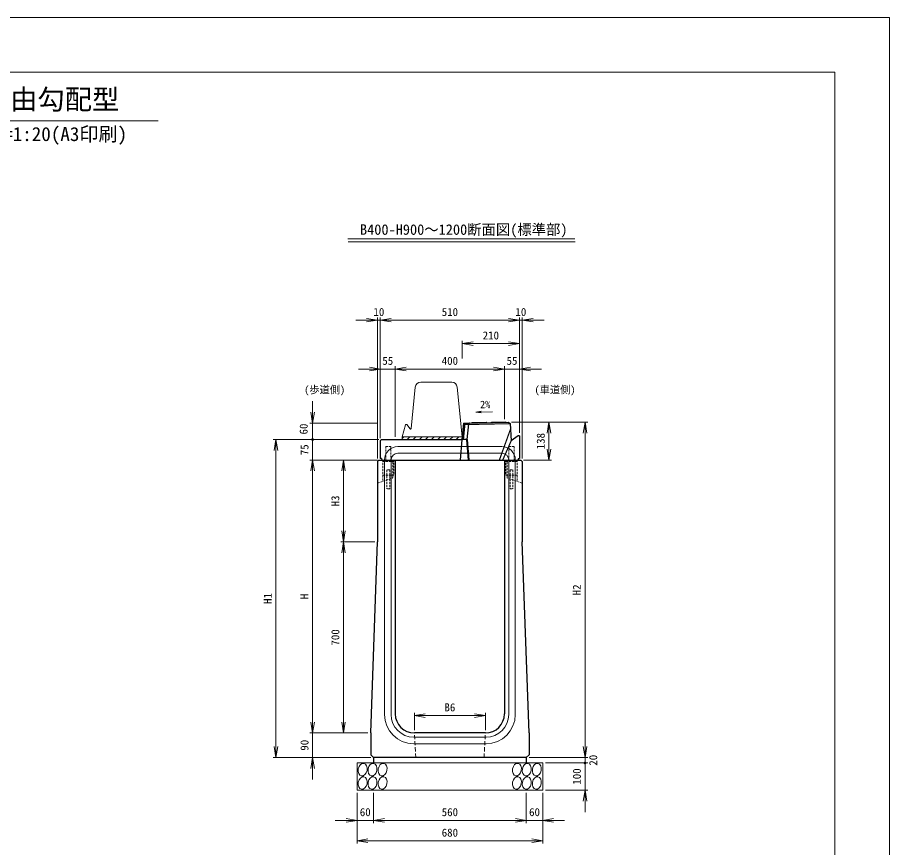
# Model space of a CAD drawing. Units: millimetres at full size, sheet at 1:20. Extents: x 0 to 8400, y 0 to 5940.
# Drawn here: x 5206 to 8400, y 2899 to 5940 of the extents above; entities that cross this region are included whole.
import ezdxf
from ezdxf.enums import TextEntityAlignment as Align

# ---------------------------------------------------------------- set-up
doc = ezdxf.new("R2010")
doc.units = ezdxf.units.MM
doc.header["$LTSCALE"] = 20
doc.linetypes.add('USER1', pattern=[0.5625, 0.375, -0.1875])
doc.linetypes.add('USER2', pattern=[1.125, 0.75, -0.375])
for name, color, linetype, lineweight in [('0_2', 7, 'Continuous', 25), ('1', 7, 'Continuous', 9), ('ACC(細線）', 4, 'USER1', 13), ('CON2(細線）', 6, 'Continuous', 13), ('CON（太線）', 1, 'Continuous', 25), ('WORKLAYER', 2, 'Continuous', 25), ('寸法線', 7, 'Continuous', 9), ('構造物-寸法', 7, 'Continuous', 9)]:
    doc.layers.add(name, color=color, linetype=linetype, lineweight=lineweight)
doc.styles.add('ＭＳ ゴシック', font='')
doc.styles.get('ＭＳ ゴシック').set_extended_font_data('MS Gothic')

# ---------------------------------------------------------------- blocks, each defined once
blk = doc.blocks.new('open_arrow')
at = {"color": 0, "linetype": 'Continuous', "lineweight": -2}
blk.add_lwpolyline([(7.5, 1.25), (0, 0), (7.5, -1.25)], dxfattribs=at)
blk = doc.blocks.new('filled_dot')
at = {"color": 0, "linetype": 'Continuous', "lineweight": -2, "const_width": 1.25}
blk.add_lwpolyline([(-0.625, 0, 1), (0.625, 0, 1)], format="xyb", close=True, dxfattribs=at)

msp = doc.modelspace()

# ---------------------------------------------------------------- linework, layer by layer
at = {"layer": '0_2', "lineweight": 13}
for p, q in [((6682.77, 4603.55), (6796.58, 4603.55)), ((6647.67, 4433.52), (6662.87, 4585.54)), ((6816.48, 4585.54), (6834.67, 4403.55)), ((6627.2, 4447.22), (6614.67, 4403.55)), ((6644.1, 4432.49), (6631.92, 4448.13)), ((6614.67, 4403.55), (6614.67, 4393.55)), ((6614.67, 4403.55), (6834.67, 4403.55))]:
    msp.add_line(p, q, dxfattribs=at)
at = {"layer": '0_2', "color": 3}
for p, q in [((6858.96, 4450.81), (6843.96, 4450.81)), ((6852.74, 4393.55), (6858.96, 4450.81)), ((6862.15, 4454.05), (6858.96, 4450.81)), ((6833.68, 4393.55), (6827.46, 4318.55)), ((6852.74, 4393.55), (6833.68, 4393.55)), ((6852.74, 4393.55), (6858.96, 4318.55))]:
    msp.add_line(p, q, dxfattribs=at)
at = {"layer": '0_2', "lineweight": 13}
for centre, radius, start, end in [((6682.77, 4583.55), 20, 90, 174.28941), ((6796.41, 4583.55), 20, 5.71059, 90), ((6629.79, 4446.47), 2.7, 37.91649, 164), ((6645.68, 4433.72), 2, 217.91649, 354.28941)]:
    msp.add_arc(centre, radius, start, end, dxfattribs=at)
at = {"layer": '1'}
for p, q in [((6416.5, 5128.26), (7247.39, 5128.26)), ((6417.62, 5118.17), (7248.51, 5118.17))]:
    msp.add_line(p, q, dxfattribs=at)
at = {"layer": 'ACC(細線）', "lineweight": 9}
for p, q in [((6554.67, 4368.55), (6573.67, 4368.55)), ((6554.67, 4368.55), (6554.67, 4318.55)), ((6573.67, 4368.55), (6573.67, 4318.55)), ((7005.67, 4368.55), (7024.67, 4368.55)), ((7005.67, 4368.55), (7005.67, 4318.55)), ((7024.67, 4368.55), (7024.67, 4318.55))]:
    msp.add_line(p, q, dxfattribs=at)
at = {"layer": 'ACC(細線）'}
for p, q in [((6543.67, 4318.55), (6543.67, 4262.55)), ((6584.67, 4318.55), (6543.67, 4318.55)), ((6584.67, 4318.55), (6543.67, 4318.55)), ((6584.67, 4312.55), (6543.67, 4312.55)), ((6554.17, 4318.55), (6554.17, 4312.55)), ((6574.17, 4318.55), (6574.17, 4312.55)), ((6580.17, 4312.55), (6580.17, 4262.55)), ((6584.67, 4318.55), (6584.67, 4262.55)), ((6994.67, 4318.55), (6994.67, 4262.55)), ((6994.67, 4318.55), (7035.67, 4318.55)), ((6994.67, 4318.55), (7035.67, 4318.55)), ((6994.67, 4312.55), (7035.67, 4312.55)), ((6999.17, 4312.55), (6999.17, 4262.55)), ((7005.17, 4318.55), (7005.17, 4312.55)), ((7025.17, 4318.55), (7025.17, 4312.55)), ((7035.67, 4318.55), (7035.67, 4262.55)), ((6559.17, 4282.55), (6559.17, 4212.55)), ((6569.17, 4282.55), (6559.17, 4282.55)), ((6569.17, 4282.55), (6569.17, 4212.55)), ((7010.17, 4282.55), (7010.17, 4212.55)), ((7010.17, 4282.55), (7020.17, 4282.55)), ((7020.17, 4282.55), (7020.17, 4212.55)), ((6524.67, 4234.25), (6578.11, 4251.87)), ((6584.67, 4262.55), (6543.67, 4262.55)), ((6543.67, 4262.55), (6543.67, 4240.52)), ((6580.17, 4254.72), (6580.17, 4262.55)), ((6994.67, 4262.55), (7035.67, 4262.55)), ((6999.17, 4254.72), (6999.17, 4262.55)), ((7054.67, 4234.25), (7001.23, 4251.87)), ((7035.67, 4262.55), (7035.67, 4240.52)), ((6569.17, 4212.55), (6559.17, 4212.55)), ((7010.17, 4212.55), (7020.17, 4212.55))]:
    msp.add_line(p, q, dxfattribs=at)
for centre, start, end in [((6577.17, 4254.72), 288.24585, 0), ((7002.17, 4254.72), 180, 251.75415)]:
    msp.add_arc(centre, 3, start, end, dxfattribs=at)
at = {"layer": 'CON2(細線）'}
for p, q in [((6599.17, 4367.55), (6980.17, 4367.55)), ((6550.17, 4318.55), (6550.17, 3386.05)), ((6574.17, 4318.55), (6574.17, 3386.05)), ((6599.17, 4343.55), (6980.17, 4343.55)), ((7005.17, 4318.55), (7005.17, 3386.05)), ((7029.17, 4318.55), (7029.17, 3386.05)), ((6657.17, 3303.05), (6922.17, 3303.05)), ((6657.17, 3279.05), (6922.17, 3279.05))]:
    msp.add_line(p, q, dxfattribs=at)
at = {"layer": 'CON2(細線）', "linetype": 'USER2'}
for p, q in [((6664.67, 3228.55), (6659.67, 3318.55)), ((6914.67, 3228.55), (6919.67, 3318.55))]:
    msp.add_line(p, q, dxfattribs=at)
at = {"layer": 'CON2(細線）'}
for centre, radius, start, end in [((6599.17, 4318.55), 49, 90, 180), ((6980.17, 4318.55), 49, 0, 90), ((6599.17, 4318.55), 25, 90, 180), ((6980.17, 4318.55), 25, 0, 90), ((6657.17, 3386.05), 107, 180, 270), ((6657.17, 3386.05), 83, 180, 270), ((6922.17, 3386.05), 107, 270, 0), ((6922.17, 3386.05), 83, 270, 0)]:
    msp.add_arc(centre, radius, start, end, dxfattribs=at)
at = {"layer": 'CON（太線）'}
for p, q in [((6839.68, 4453.65), (6833.68, 4393.55)), ((6840.69, 4450.81), (6835.01, 4393.87)), ((6844.2, 4453.73), (6838.19, 4393.55)), ((6839.68, 4453.65), (7004.96, 4456.8)), ((6871.67, 4456.26), (6922.67, 4457.23)), ((6941.67, 4457.59), (6992.67, 4458.56)), ((7004.96, 4456.8), (7009.97, 4451.8)), ((7009.97, 4451.8), (7013.61, 4389.31)), ((6539.67, 4393.55), (6534.67, 4388.55)), ((6534.67, 4388.55), (6534.67, 4323.55)), ((6539.67, 4393.55), (6833.68, 4393.55)), ((7013.41, 4392.83), (7015.13, 4390.37)), ((7039.67, 4407.55), (7013.61, 4389.31)), ((7044.67, 4407.55), (7039.67, 4407.55)), ((7044.67, 4407.55), (7044.67, 4323.55)), ((6529.67, 4318.55), (6524.67, 4313.55)), ((6524.67, 4313.55), (6524.67, 4018.55)), ((6529.67, 4318.55), (6589.67, 4318.55)), ((6538.67, 4323.55), (6534.67, 4323.55)), ((6538.67, 4323.55), (6540.67, 4318.55)), ((6540.67, 4318.55), (6589.67, 4318.55)), ((6540.67, 4318.55), (7038.67, 4318.55)), ((6589.67, 4318.55), (6589.67, 3388.55)), ((6989.67, 4318.55), (6989.67, 3388.55)), ((6989.67, 4318.55), (7049.67, 4318.55)), ((6989.67, 4318.55), (7038.67, 4318.55)), ((7040.67, 4323.55), (7038.67, 4318.55)), ((7040.67, 4323.55), (7044.67, 4323.55)), ((7049.67, 4318.55), (7054.67, 4313.55)), ((7054.67, 4313.55), (7054.67, 4018.55)), ((6499.67, 3318.55), (6524.67, 4018.55)), ((7079.67, 3318.55), (7054.67, 4018.55)), ((6499.67, 3318.55), (6499.67, 3238.55)), ((6919.67, 3318.55), (6659.67, 3318.55)), ((7079.67, 3318.55), (7079.67, 3238.55)), ((6499.67, 3238.55), (6509.67, 3228.55)), ((7069.67, 3228.55), (6509.67, 3228.55)), ((6509.67, 3228.55), (6509.67, 3208.55)), ((7069.67, 3228.55), (7079.67, 3238.55)), ((7069.67, 3228.55), (7069.67, 3208.55))]:
    msp.add_line(p, q, dxfattribs=at)
at = {"layer": 'CON（太線）', "color": 2}
msp.add_line((6839.17, 4448.54), (7009.97, 4451.8), dxfattribs=at)
at = {"layer": 'CON（太線）'}
for centre, start, end in [((6659.67, 3388.55), 180, 270), ((6919.67, 3388.55), 270, 0)]:
    msp.add_arc(centre, 70, start, end, dxfattribs=at)
at = {"layer": 'WORKLAYER', "color": 3}
msp.add_line((6838.19, 4393.55), (6844.2, 4453.73), dxfattribs=at)
at = {"layer": 'WORKLAYER'}
for p, q in [((6857.95, 4450.81), (6851.74, 4393.55)), ((6861.13, 4454.03), (6857.95, 4450.81)), ((6857.95, 4318.55), (6851.74, 4393.55))]:
    msp.add_line(p, q, dxfattribs=at)
at = {"layer": '寸法線'}
for p, q in [((6904.25, 4497.65), (6884.32, 4493.94)), ((6884.32, 4493.94), (6946.23, 4495.12)), ((6884.32, 4493.94), (6904.38, 4490.99))]:
    msp.add_line(p, q, dxfattribs=at)
at = {"layer": '構造物-寸法'}
for p, q in [((3104.05, 5561.58), (5721.45, 5561.58)), ((6614.67, 4830.88), (6444.67, 4830.88)), ((6524.67, 4323.55), (6524.67, 4840.88)), ((6534.67, 4398.55), (6534.67, 4840.88)), ((6534.67, 4398.55), (6534.67, 4840.88)), ((7044.67, 4830.88), (6534.67, 4830.88)), ((7134.67, 4830.88), (6964.67, 4830.88)), ((7044.67, 4417.55), (7044.67, 4840.88)), ((7044.67, 4417.55), (7044.67, 4840.88)), ((7054.67, 4323.55), (7054.67, 4840.88)), ((6834.67, 4690.53), (6834.67, 4754.88)), ((7044.67, 4744.88), (6834.67, 4744.88)), ((7044.67, 4549.05), (7044.67, 4754.88)), ((6669.67, 4651.93), (6454.67, 4651.93)), ((6534.67, 4398.55), (6534.67, 4661.93)), ((6589.67, 4403.55), (6589.67, 4661.93)), ((6589.67, 4403.55), (6589.67, 4661.93)), ((6989.67, 4651.93), (6589.67, 4651.93)), ((6909.67, 4651.93), (7124.67, 4651.93)), ((6989.67, 4468.51), (6989.67, 4661.93)), ((6989.67, 4468.16), (6989.67, 4661.93)), ((7044.67, 4417.55), (7044.67, 4661.93)), ((6287.08, 4533.65), (6287.08, 4393.55)), ((6524.67, 4453.65), (6277.08, 4453.65)), ((6840.69, 4450.81), (6843.88, 4450.49)), ((7014.96, 4456.8), (7294.6, 4456.8)), ((7014.96, 4456.8), (7162.22, 4456.8)), ((7152.22, 4456.8), (7152.22, 4318.55)), ((7284.6, 4456.8), (7284.6, 3228.55)), ((7011.11, 4432.56), (6969.81, 4318.55)), ((7011.24, 4429.99), (6970.87, 4318.55)), ((6489.67, 4393.55), (6142.68, 4393.55)), ((6152.68, 4393.55), (6152.68, 3228.55)), ((6529.67, 4393.55), (6277.08, 4393.55)), ((6529.67, 4393.55), (6277.08, 4393.55)), ((6287.08, 4393.55), (6287.08, 4238.55)), ((6614.67, 4397.76), (6620.47, 4403.55)), ((6632.92, 4393.55), (6642.92, 4403.55)), ((6655.37, 4393.55), (6665.37, 4403.55)), ((6677.82, 4393.55), (6687.82, 4403.55)), ((6700.27, 4393.55), (6710.27, 4403.55)), ((6722.72, 4393.55), (6732.72, 4403.55)), ((6745.18, 4393.55), (6755.17, 4403.55)), ((6767.63, 4393.55), (6777.63, 4403.55)), ((6790.08, 4393.55), (6800.08, 4403.55)), ((6812.53, 4393.55), (6822.53, 4403.55)), ((6833.68, 4393.55), (6852.74, 4393.55)), ((6838.19, 4393.55), (6835.01, 4393.87)), ((7013.61, 4389.41), (6982.09, 4318.55)), ((7015.13, 4390.37), (6983.18, 4318.55)), ((6489.67, 4318.55), (6277.08, 4318.55)), ((6524.67, 4318.55), (6277.08, 4318.55)), ((6287.08, 4318.55), (6287.08, 3318.55)), ((6489.67, 4318.55), (6390.01, 4318.55)), ((6400.01, 4318.55), (6400.01, 4018.55)), ((7059.67, 4318.55), (7162.22, 4318.55)), ((6514.67, 4018.55), (6390.01, 4018.55)), ((6514.67, 4018.55), (6390.01, 4018.55)), ((6400.01, 4018.55), (6400.01, 3318.55)), ((6287.08, 3398.55), (6287.08, 3148.55)), ((6659.67, 3328.55), (6659.67, 3392.33)), ((6919.67, 3328.55), (6919.67, 3392.33)), ((6659.67, 3382.33), (6919.67, 3382.33)), ((6489.67, 3318.55), (6277.08, 3318.55)), ((6489.67, 3318.55), (6277.08, 3318.55)), ((6489.67, 3318.55), (6390.01, 3318.55)), ((7284.6, 3308.55), (7284.6, 3128.55)), ((6499.67, 3228.55), (6142.68, 3228.55)), ((6499.67, 3228.55), (6277.08, 3228.55)), ((7079.67, 3228.55), (7294.6, 3228.55)), ((7079.67, 3228.55), (7294.6, 3228.55)), ((6509.67, 3208.55), (6449.67, 3208.55)), ((6449.67, 3208.55), (6449.67, 3108.55)), ((7069.67, 3208.55), (6509.67, 3208.55)), ((7129.67, 3208.55), (7069.67, 3208.55)), ((7129.67, 3108.55), (7129.67, 3208.55)), ((7139.67, 3208.55), (7294.6, 3208.55)), ((7139.67, 3208.55), (7294.6, 3208.55)), ((7284.6, 3208.55), (7284.6, 3028.55)), ((6449.67, 3108.55), (6509.67, 3108.55)), ((6449.67, 3098.55), (6449.67, 2988.39)), ((6449.67, 3098.55), (6449.67, 2913.39)), ((7069.67, 3108.55), (6509.67, 3108.55)), ((6509.67, 3098.55), (6509.67, 2988.39)), ((6509.67, 3098.55), (6509.67, 2988.39)), ((7069.67, 3108.55), (7129.67, 3108.55)), ((7069.67, 3098.55), (7069.67, 2988.39)), ((7069.67, 3098.55), (7069.67, 2988.39)), ((7129.67, 3098.55), (7129.67, 2988.39)), ((7129.67, 3098.55), (7129.67, 2913.39)), ((7139.67, 3108.55), (7294.6, 3108.55)), ((6369.67, 2998.39), (6589.67, 2998.39)), ((6509.67, 2998.39), (7069.67, 2998.39)), ((6989.67, 2998.39), (7209.67, 2998.39)), ((6449.67, 2923.39), (7129.67, 2923.39))]:
    msp.add_line(p, q, dxfattribs=at)
at = {"layer": '構造物-寸法', "color": 1}
for p, q in [((6869.67, 4454.22), (6871.67, 4456.26)), ((6922.67, 4457.23), (6924.67, 4455.27)), ((6939.67, 4455.55), (6941.67, 4457.59)), ((6992.67, 4458.56), (6995.62, 4456.62))]:
    msp.add_line(p, q, dxfattribs=at)
at = {"layer": '構造物-寸法', "color": 5}
for p, q in [((7011.11, 4432.56), (6969.81, 4318.55)), ((6983.18, 4318.55), (7015.13, 4390.37))]:
    msp.add_line(p, q, dxfattribs=at)
at = {"layer": '構造物-寸法', "color": 2}
msp.add_lwpolyline([(0, 5940), (0, 0), (8400, 0), (8400, 5940)], close=True, dxfattribs=at)
at = {"layer": '構造物-寸法'}
msp.add_lwpolyline([(200, 5740), (200, 200), (8200, 200), (8200, 5740)], close=True, dxfattribs=at)
for centre in [(6470.26, 3184.13), (6506.26, 3184.13), (6543.26, 3184.13), (7035.26, 3184.13), (7071.26, 3184.13), (7108.26, 3184.13), (6470.26, 3135.13), (6506.26, 3135.13), (6543.26, 3135.13), (7035.26, 3135.13), (7071.26, 3135.13), (7108.26, 3135.13)]:
    msp.add_ellipse(centre, major_axis=(-4.13, -22.89), ratio=0.698644, dxfattribs=at)

# ---------------------------------------------------------------- block references
for name, p, xscale, yscale, rotation in [('open_arrow', (6524.67, 4830.88), 5.33, 5.33, 180), ('open_arrow', (7044.67, 4830.88), 5.33, 5.33, 180), ('open_arrow', (7044.67, 4830.88), 5.33, 5.33, 180), ('open_arrow', (7044.67, 4744.88), 5.33, 5.33, 180), ('open_arrow', (6534.67, 4651.93), 5.33, 5.33, 180), ('open_arrow', (6989.67, 4651.93), 5.33, 5.33, 180), ('open_arrow', (6989.67, 4651.93), 5.33, 5.33, 180), ('open_arrow', (6287.08, 4453.65), 5.33, 5.33, 90), ('open_arrow', (7152.22, 4456.8), 5.33, 5.33, 270), ('open_arrow', (7284.6, 4456.8), 5.33, 5.33, 270), ('open_arrow', (6152.68, 4393.55), 5.33, 5.33, 270), ('filled_dot', (6287.08, 4393.55), 4, 4, 270), ('filled_dot', (6287.08, 4393.55), 4, 4, 90), ('open_arrow', (7152.22, 4318.55), 5.33, 5.33, 90), ('open_arrow', (6287.08, 4318.55), 5.33, 5.33, 270), ('open_arrow', (6287.08, 4318.55), 5.33, 5.33, 270), ('open_arrow', (6400.01, 4318.55), 5.33, 5.33, 270), ('open_arrow', (6400.01, 4018.55), 5.33, 5.33, 90), ('open_arrow', (6400.01, 4018.55), 5.33, 5.33, 270), ('open_arrow', (6919.67, 3382.33), 5.33, 5.33, 180), ('open_arrow', (6287.08, 3318.55), 5.33, 5.33, 90), ('open_arrow', (6287.08, 3318.55), 5.33, 5.33, 90), ('open_arrow', (6400.01, 3318.55), 5.33, 5.33, 90), ('open_arrow', (6152.68, 3228.55), 5.33, 5.33, 90), ('open_arrow', (7284.6, 3228.55), 5.33, 5.33, 90), ('open_arrow', (7284.6, 3228.55), 5.33, 5.33, 90), ('open_arrow', (6287.08, 3228.55), 5.33, 5.33, 270), ('filled_dot', (7284.6, 3208.55), 4, 4, 270), ('filled_dot', (7284.6, 3208.55), 4, 4, 270), ('open_arrow', (7284.6, 3108.55), 5.33, 5.33, 270), ('open_arrow', (6449.67, 2998.39), 5.33, 5.33, 180), ('open_arrow', (7069.67, 2998.39), 5.33, 5.33, 180), ('open_arrow', (7069.67, 2998.39), 5.33, 5.33, 180), ('open_arrow', (7129.67, 2923.39), 5.33, 5.33, 180)]:
    msp.add_blockref(name, p, dxfattribs=dict(at, xscale=xscale, yscale=yscale, rotation=rotation))
at = {"layer": '構造物-寸法', "xscale": 5.33, "yscale": 5.33}
for p in [(6534.67, 4830.88), (6534.67, 4830.88), (7054.67, 4830.88), (6834.67, 4744.88), (6589.67, 4651.93), (6589.67, 4651.93), (7044.67, 4651.93), (6659.67, 3382.33), (6509.67, 2998.39), (6509.67, 2998.39), (7129.67, 2998.39), (6449.67, 2923.39)]:
    msp.add_blockref('open_arrow', p, dxfattribs=at)

# ---------------------------------------------------------------- texts
at = {"layer": '寸法線', "style": 'ＭＳ ゴシック'}
for s, height, p in [('暗渠側溝(B400標準部・集水部)RGA-防草-S自由勾配型', 73.31, (3180.68, 5581.25)), ('S=1:20(A3印刷)', 51.32, (5118.55, 5471.64)), ('B400-H900～1200断面図(標準部)', 38.49, (6460.32, 5132.07))]:
    msp.add_text(s, height=height, dxfattribs=at).set_placement(p, align=Align.BOTTOM_LEFT)
msp.add_text('2%', height=27.49, dxfattribs=at).set_placement((6918.86, 4500.1), align=Align.BOTTOM_CENTER)
at = {"layer": '構造物-寸法', "style": 'ＭＳ ゴシック'}
for s, height, p in [('10', 29.33, (6529.67, 4860.88)), ('510', 29.33, (6789.67, 4860.88)), ('10', 29.33, (7049.67, 4860.88)), ('210', 29.33, (6939.67, 4774.88)), ('55', 29.33, (6562.17, 4681.93)), ('400', 29.33, (6789.67, 4681.93)), ('55', 29.33, (7017.17, 4681.93)), ('(歩道側)', 27.49, (6331.06, 4575.99)), ('(車道側)', 27.49, (7174.76, 4575.99)), ('B6', 29.33, (6789.67, 3412.33)), ('60', 29.33, (6479.67, 3028.39)), ('560', 29.33, (6789.67, 3028.39)), ('60', 29.33, (7099.67, 3028.39)), ('680', 29.33, (6789.67, 2953.39))]:
    msp.add_text(s, height=height, dxfattribs=at).set_placement(p, align=Align.MIDDLE_CENTER)
for s, p in [('60', (6253.95, 4432.02)), ('138', (7122.22, 4387.67)), ('75', (6257.08, 4356.05)), ('H3', (6370.01, 4168.55)), ('H2', (7254.6, 3842.67)), ('H1', (6122.68, 3811.05)), ('H', (6257.08, 3818.55)), ('700', (6370.01, 3668.55)), ('90', (6257.08, 3273.55)), ('20', (7314.6, 3218.55)), ('100', (7254.6, 3158.95))]:
    msp.add_text(s, height=29.33, rotation=90, dxfattribs=at).set_placement(p, align=Align.MIDDLE_CENTER)

doc.saveas('drawing.dxf')
